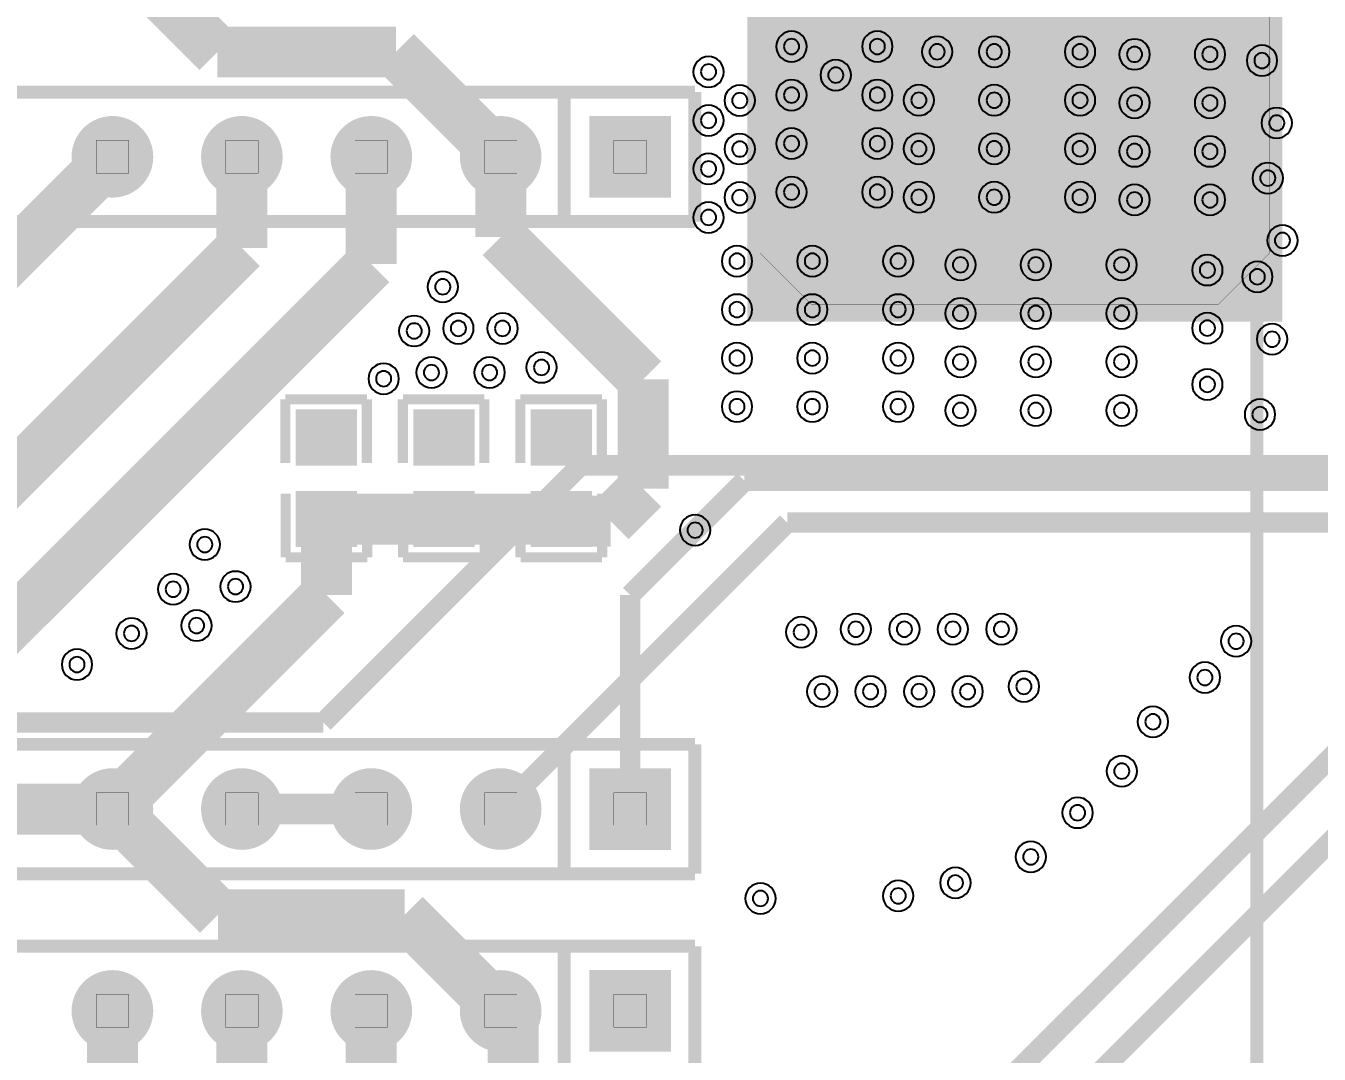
# Model space of a CAD drawing. Header units: millimetres. Extents: x 0 to 135, y -1 to 106.
# Drawn here: x 20.28 to 45.66, y 31.23 to 51.4 of the extents above; entities that cross this region are included whole.
import ezdxf

# ---------------------------------------------------------------- set-up
doc = ezdxf.new("R2010")
doc.units = ezdxf.units.MM
doc.header["$MEASUREMENT"] = 0
for name, color, linetype, true_color in [('Bottom-Layer', 7, 'Continuous', 0x0000ff), ('Bottom-Paste-Mask-Layer', 7, 'Continuous', 0x800000), ('Bottom-Solder-Mask-Layer', 7, 'Continuous', 0xaa00ff), ('Hole-Layer', 7, 'Continuous', 0x222222), ('Multi-Layer', 7, 'Continuous', 0xc0c0c0), ('Pin-Soldering-Layer', 7, 'Continuous', 0xcc9999), ('Top-Layer', 7, 'Continuous', 0xff0000), ('Top-Paste-Mask-Layer', 7, 'Continuous', 0x808080), ('Top-Silkscreen-Layer', 7, 'Continuous', 0xffcc00), ('Top-Solder-Mask-Layer', 7, 'Continuous', 0x800080)]:
    doc.layers.add(name, color=color, linetype=linetype, true_color=true_color)

msp = doc.modelspace()

# ---------------------------------------------------------------- hatches: boundary and pattern name
at = {"layer": 'Bottom-Layer'}
for points in [[(21.229, 48.835, 1), (22.729, 48.835, 1)], [(23.769, 48.835, 1), (25.269, 48.835, 1)], [(26.309, 48.835, 1), (27.809, 48.835, 1)], [(28.849, 48.835, 1), (30.349, 48.835, 1)], [(32.889, 49.585), (32.889, 48.085), (31.389, 48.085), (31.389, 49.585)], [(21.229, 36.035, 1), (22.729, 36.035, 1)], [(23.769, 36.035, 1), (25.269, 36.035, 1)], [(26.309, 36.035, 1), (27.809, 36.035, 1)], [(28.849, 36.035, 1), (30.349, 36.035, 1)], [(32.889, 36.785), (32.889, 35.285), (31.389, 35.285), (31.389, 36.785)], [(21.229, 32.073, 1), (22.729, 32.073, 1)], [(23.769, 32.073, 1), (25.269, 32.073, 1)], [(26.309, 32.073, 1), (27.809, 32.073, 1)], [(28.849, 32.073, 1), (30.349, 32.073, 1)], [(32.889, 32.823), (32.889, 31.323), (31.389, 31.323), (31.389, 32.823)]]:
    msp.add_hatch(color=256, dxfattribs=at).paths.add_polyline_path(points)
at = {"layer": 'Bottom-Paste-Mask-Layer'}
for points in [[(21.229, 48.835, 1), (22.729, 48.835, 1)], [(23.769, 48.835, 1), (25.269, 48.835, 1)], [(26.309, 48.835, 1), (27.809, 48.835, 1)], [(28.849, 48.835, 1), (30.349, 48.835, 1)], [(32.889, 49.585), (32.889, 48.085), (31.389, 48.085), (31.389, 49.585)], [(21.229, 36.035, 1), (22.729, 36.035, 1)], [(23.769, 36.035, 1), (25.269, 36.035, 1)], [(26.309, 36.035, 1), (27.809, 36.035, 1)], [(28.849, 36.035, 1), (30.349, 36.035, 1)], [(32.889, 36.785), (32.889, 35.285), (31.389, 35.285), (31.389, 36.785)], [(21.229, 32.073, 1), (22.729, 32.073, 1)], [(23.769, 32.073, 1), (25.269, 32.073, 1)], [(26.309, 32.073, 1), (27.809, 32.073, 1)], [(28.849, 32.073, 1), (30.349, 32.073, 1)], [(32.889, 32.823), (32.889, 31.323), (31.389, 31.323), (31.389, 32.823)]]:
    msp.add_hatch(color=256, dxfattribs=at).paths.add_polyline_path(points)
at = {"layer": 'Bottom-Solder-Mask-Layer'}
for points in [[(21.178, 48.835, 1), (22.78, 48.835, 1)], [(23.718, 48.835, 1), (25.32, 48.835, 1)], [(26.258, 48.835, 1), (27.86, 48.835, 1)], [(28.798, 48.835, 1), (30.4, 48.835, 1)], [(32.94, 49.636), (32.94, 48.034), (31.338, 48.034), (31.338, 49.636)], [(21.178, 36.035, 1), (22.78, 36.035, 1)], [(23.718, 36.035, 1), (25.32, 36.035, 1)], [(26.258, 36.035, 1), (27.86, 36.035, 1)], [(28.798, 36.035, 1), (30.4, 36.035, 1)], [(32.94, 36.836), (32.94, 35.234), (31.338, 35.234), (31.338, 36.836)], [(21.178, 32.073, 1), (22.78, 32.073, 1)], [(23.718, 32.073, 1), (25.32, 32.073, 1)], [(26.258, 32.073, 1), (27.86, 32.073, 1)], [(28.798, 32.073, 1), (30.4, 32.073, 1)], [(32.94, 32.874), (32.94, 31.272), (31.338, 31.272), (31.338, 32.874)]]:
    msp.add_hatch(color=256, dxfattribs=at).paths.add_polyline_path(points)
at = {"layer": 'Hole-Layer'}
for points in [[(21.479, 48.835, 1), (22.479, 48.835, 1)], [(24.019, 48.835, 1), (25.019, 48.835, 1)], [(26.559, 48.835, 1), (27.559, 48.835, 1)], [(29.099, 48.835, 1), (30.099, 48.835, 1)], [(31.639, 48.835, 1), (32.639, 48.835, 1)], [(21.479, 36.035, 1), (22.479, 36.035, 1)], [(24.019, 36.035, 1), (25.019, 36.035, 1)], [(26.559, 36.035, 1), (27.559, 36.035, 1)], [(29.099, 36.035, 1), (30.099, 36.035, 1)], [(31.639, 36.035, 1), (32.639, 36.035, 1)], [(21.479, 32.073, 1), (22.479, 32.073, 1)], [(24.019, 32.073, 1), (25.019, 32.073, 1)], [(26.559, 32.073, 1), (27.559, 32.073, 1)], [(29.099, 32.073, 1), (30.099, 32.073, 1)], [(31.639, 32.073, 1), (32.639, 32.073, 1)]]:
    msp.add_hatch(color=256, dxfattribs=at).paths.add_polyline_path(points)
at = {"layer": 'Multi-Layer'}
for points in [[(21.229, 48.835, 1), (22.729, 48.835, 1)], [(21.229, 48.835, 1), (22.729, 48.835, 1)], [(21.229, 48.835, 1), (22.729, 48.835, 1)], [(23.769, 48.835, 1), (25.269, 48.835, 1)], [(23.769, 48.835, 1), (25.269, 48.835, 1)], [(23.769, 48.835, 1), (25.269, 48.835, 1)], [(26.309, 48.835, 1), (27.809, 48.835, 1)], [(26.309, 48.835, 1), (27.809, 48.835, 1)], [(26.309, 48.835, 1), (27.809, 48.835, 1)], [(28.849, 48.835, 1), (30.349, 48.835, 1)], [(28.849, 48.835, 1), (30.349, 48.835, 1)], [(28.849, 48.835, 1), (30.349, 48.835, 1)], [(32.889, 49.585), (32.889, 48.085), (31.389, 48.085), (31.389, 49.585)], [(32.889, 49.585), (32.889, 48.085), (31.389, 48.085), (31.389, 49.585)], [(32.889, 49.585), (32.889, 48.085), (31.389, 48.085), (31.389, 49.585)], [(21.229, 36.035, 1), (22.729, 36.035, 1)], [(21.229, 36.035, 1), (22.729, 36.035, 1)], [(21.229, 36.035, 1), (22.729, 36.035, 1)], [(23.769, 36.035, 1), (25.269, 36.035, 1)], [(23.769, 36.035, 1), (25.269, 36.035, 1)], [(23.769, 36.035, 1), (25.269, 36.035, 1)], [(26.309, 36.035, 1), (27.809, 36.035, 1)], [(26.309, 36.035, 1), (27.809, 36.035, 1)], [(26.309, 36.035, 1), (27.809, 36.035, 1)], [(28.849, 36.035, 1), (30.349, 36.035, 1)], [(28.849, 36.035, 1), (30.349, 36.035, 1)], [(28.849, 36.035, 1), (30.349, 36.035, 1)], [(32.889, 36.785), (32.889, 35.285), (31.389, 35.285), (31.389, 36.785)], [(32.889, 36.785), (32.889, 35.285), (31.389, 35.285), (31.389, 36.785)], [(32.889, 36.785), (32.889, 35.285), (31.389, 35.285), (31.389, 36.785)], [(21.229, 32.073, 1), (22.729, 32.073, 1)], [(21.229, 32.073, 1), (22.729, 32.073, 1)], [(21.229, 32.073, 1), (22.729, 32.073, 1)], [(23.769, 32.073, 1), (25.269, 32.073, 1)], [(23.769, 32.073, 1), (25.269, 32.073, 1)], [(23.769, 32.073, 1), (25.269, 32.073, 1)], [(26.309, 32.073, 1), (27.809, 32.073, 1)], [(26.309, 32.073, 1), (27.809, 32.073, 1)], [(26.309, 32.073, 1), (27.809, 32.073, 1)], [(28.849, 32.073, 1), (30.349, 32.073, 1)], [(28.849, 32.073, 1), (30.349, 32.073, 1)], [(28.849, 32.073, 1), (30.349, 32.073, 1)], [(32.889, 32.823), (32.889, 31.323), (31.389, 31.323), (31.389, 32.823)], [(32.889, 32.823), (32.889, 31.323), (31.389, 31.323), (31.389, 32.823)], [(32.889, 32.823), (32.889, 31.323), (31.389, 31.323), (31.389, 32.823)]]:
    msp.add_hatch(color=256, dxfattribs=at).paths.add_polyline_path(points)
at = {"layer": 'Pin-Soldering-Layer'}
for points in [[(34.687, 53.845), (44.687, 53.845), (44.687, 46.945), (43.687, 45.945), (35.687, 45.945), (34.687, 46.945)], [(22.299, 48.515), (21.659, 48.515), (21.659, 49.155), (22.299, 49.155)], [(24.839, 48.515), (24.199, 48.515), (24.199, 49.155), (24.839, 49.155)], [(27.379, 48.515), (26.739, 48.515), (26.739, 49.155), (27.379, 49.155)], [(29.919, 48.515), (29.279, 48.515), (29.279, 49.155), (29.919, 49.155)], [(32.459, 48.515), (31.819, 48.515), (31.819, 49.155), (32.459, 49.155)], [(22.299, 35.715), (21.659, 35.715), (21.659, 36.355), (22.299, 36.355)], [(24.839, 35.715), (24.199, 35.715), (24.199, 36.355), (24.839, 36.355)], [(27.379, 35.715), (26.739, 35.715), (26.739, 36.355), (27.379, 36.355)], [(29.919, 35.715), (29.279, 35.715), (29.279, 36.355), (29.919, 36.355)], [(32.459, 35.715), (31.819, 35.715), (31.819, 36.355), (32.459, 36.355)], [(22.299, 31.753), (21.659, 31.753), (21.659, 32.393), (22.299, 32.393)], [(24.839, 31.753), (24.199, 31.753), (24.199, 32.393), (24.839, 32.393)], [(27.379, 31.753), (26.739, 31.753), (26.739, 32.393), (27.379, 32.393)], [(29.919, 31.753), (29.279, 31.753), (29.279, 32.393), (29.919, 32.393)], [(32.459, 31.753), (31.819, 31.753), (31.819, 32.393), (32.459, 32.393)]]:
    msp.add_hatch(color=256, dxfattribs=at).paths.add_polyline_path(points)
at = {"layer": 'Top-Layer'}
for points in [[(34.487, 54.652), (44.887, 54.652), (44.887, 45.652), (34.487, 45.652)], [(21.229, 48.835, 1), (22.729, 48.835, 1)], [(23.769, 48.835, 1), (25.269, 48.835, 1)], [(26.309, 48.835, 1), (27.809, 48.835, 1)], [(28.849, 48.835, 1), (30.349, 48.835, 1)], [(32.889, 49.585), (32.889, 48.085), (31.389, 48.085), (31.389, 49.585)], [(25.629, 43.826), (26.729, 43.826), (26.729, 42.826), (25.629, 42.826)], [(27.934, 43.826), (29.034, 43.826), (29.034, 42.826), (27.934, 42.826)], [(30.239, 43.826), (31.339, 43.826), (31.339, 42.826), (30.239, 42.826)], [(25.629, 42.226), (26.729, 42.226), (26.729, 41.226), (25.629, 41.226)], [(27.934, 42.226), (29.034, 42.226), (29.034, 41.226), (27.934, 41.226)], [(30.239, 42.226), (31.339, 42.226), (31.339, 41.226), (30.239, 41.226)], [(21.229, 36.035, 1), (22.729, 36.035, 1)], [(23.769, 36.035, 1), (25.269, 36.035, 1)], [(26.309, 36.035, 1), (27.809, 36.035, 1)], [(28.849, 36.035, 1), (30.349, 36.035, 1)], [(32.889, 36.785), (32.889, 35.285), (31.389, 35.285), (31.389, 36.785)], [(21.229, 32.073, 1), (22.729, 32.073, 1)], [(23.769, 32.073, 1), (25.269, 32.073, 1)], [(26.309, 32.073, 1), (27.809, 32.073, 1)], [(28.849, 32.073, 1), (30.349, 32.073, 1)], [(32.889, 32.823), (32.889, 31.323), (31.389, 31.323), (31.389, 32.823)]]:
    msp.add_hatch(color=256, dxfattribs=at).paths.add_polyline_path(points)
at = {"layer": 'Top-Paste-Mask-Layer'}
for points in [[(34.487, 54.652), (44.887, 54.652), (44.887, 45.652), (34.487, 45.652)], [(21.229, 48.835, 1), (22.729, 48.835, 1)], [(23.769, 48.835, 1), (25.269, 48.835, 1)], [(26.309, 48.835, 1), (27.809, 48.835, 1)], [(28.849, 48.835, 1), (30.349, 48.835, 1)], [(32.889, 49.585), (32.889, 48.085), (31.389, 48.085), (31.389, 49.585)], [(25.629, 43.826), (26.729, 43.826), (26.729, 42.826), (25.629, 42.826)], [(27.934, 43.826), (29.034, 43.826), (29.034, 42.826), (27.934, 42.826)], [(30.239, 43.826), (31.339, 43.826), (31.339, 42.826), (30.239, 42.826)], [(25.629, 42.226), (26.729, 42.226), (26.729, 41.226), (25.629, 41.226)], [(27.934, 42.226), (29.034, 42.226), (29.034, 41.226), (27.934, 41.226)], [(30.239, 42.226), (31.339, 42.226), (31.339, 41.226), (30.239, 41.226)], [(21.229, 36.035, 1), (22.729, 36.035, 1)], [(23.769, 36.035, 1), (25.269, 36.035, 1)], [(26.309, 36.035, 1), (27.809, 36.035, 1)], [(28.849, 36.035, 1), (30.349, 36.035, 1)], [(32.889, 36.785), (32.889, 35.285), (31.389, 35.285), (31.389, 36.785)], [(21.229, 32.073, 1), (22.729, 32.073, 1)], [(23.769, 32.073, 1), (25.269, 32.073, 1)], [(26.309, 32.073, 1), (27.809, 32.073, 1)], [(28.849, 32.073, 1), (30.349, 32.073, 1)], [(32.889, 32.823), (32.889, 31.323), (31.389, 31.323), (31.389, 32.823)]]:
    msp.add_hatch(color=256, dxfattribs=at).paths.add_polyline_path(points)
at = {"layer": 'Top-Solder-Mask-Layer'}
for points in [[(34.436, 54.703), (44.938, 54.703), (44.938, 45.601), (34.436, 45.601)], [(21.178, 48.835, 1), (22.78, 48.835, 1)], [(23.718, 48.835, 1), (25.32, 48.835, 1)], [(26.258, 48.835, 1), (27.86, 48.835, 1)], [(28.798, 48.835, 1), (30.4, 48.835, 1)], [(32.94, 49.636), (32.94, 48.034), (31.338, 48.034), (31.338, 49.636)], [(25.578, 43.877), (26.78, 43.877), (26.78, 42.775), (25.578, 42.775)], [(27.883, 43.877), (29.085, 43.877), (29.085, 42.775), (27.883, 42.775)], [(30.188, 43.877), (31.39, 43.877), (31.39, 42.775), (30.188, 42.775)], [(25.578, 42.277), (26.78, 42.277), (26.78, 41.175), (25.578, 41.175)], [(27.883, 42.277), (29.085, 42.277), (29.085, 41.175), (27.883, 41.175)], [(30.188, 42.277), (31.39, 42.277), (31.39, 41.175), (30.188, 41.175)], [(21.178, 36.035, 1), (22.78, 36.035, 1)], [(23.718, 36.035, 1), (25.32, 36.035, 1)], [(26.258, 36.035, 1), (27.86, 36.035, 1)], [(28.798, 36.035, 1), (30.4, 36.035, 1)], [(32.94, 36.836), (32.94, 35.234), (31.338, 35.234), (31.338, 36.836)], [(21.178, 32.073, 1), (22.78, 32.073, 1)], [(23.718, 32.073, 1), (25.32, 32.073, 1)], [(26.258, 32.073, 1), (27.86, 32.073, 1)], [(28.798, 32.073, 1), (30.4, 32.073, 1)], [(32.94, 32.874), (32.94, 31.272), (31.338, 31.272), (31.338, 32.874)]]:
    msp.add_hatch(color=256, dxfattribs=at).paths.add_polyline_path(points)

# ---------------------------------------------------------------- linework, layer by layer
at = {"layer": 'Bottom-Layer'}
for points, const_width in [([(16.232, 43.089), (21.979, 48.835)], 1), ([(24.519, 48.835), (24.519, 47.046)], 1), ([(27.059, 46.73), (27.059, 48.835)], 1), ([(24.519, 47.046), (18.623, 41.151)], 1), ([(19.439, 39.111), (27.059, 46.73)], 1), ([(26.121, 37.733), (31.167, 42.78)], 0.4), ([(31.167, 42.78), (55.076, 42.78)], 0.4), ([(33.414, 41.508), (32.139, 40.233)], 0.4), ([(32.139, 40.233), (32.139, 36.035)], 0.4), ([(16.057, 37.733), (26.121, 37.733)], 0.4), ([(19.439, 36.035), (21.979, 36.035)], 1), ([(21.979, 30.124), (21.979, 32.073)], 1), ([(24.519, 28.991), (24.519, 32.073)], 1), ([(27.059, 29.389), (27.059, 32.073)], 1)]:
    msp.add_lwpolyline(points, dxfattribs=dict(at, const_width=const_width))
at = {"layer": 'Hole-Layer'}
for points in [[(35.157, 50.999, 1), (35.457, 50.999), (35.457, 50.999, 1), (35.157, 50.999)], [(36.84, 50.999, 1), (37.14, 50.999), (37.14, 50.999, 1), (36.84, 50.999)], [(38.013, 50.897, 1), (38.313, 50.897), (38.313, 50.897, 1), (38.013, 50.897)], [(39.135, 50.897, 1), (39.435, 50.897), (39.435, 50.897, 1), (39.135, 50.897)], [(40.818, 50.897, 1), (41.118, 50.897), (41.118, 50.897, 1), (40.818, 50.897)], [(41.889, 50.846, 1), (42.189, 50.846), (42.189, 50.846, 1), (41.889, 50.846)], [(43.368, 50.846, 1), (43.668, 50.846), (43.668, 50.846, 1), (43.368, 50.846)], [(44.389, 50.723, 1), (44.689, 50.723), (44.689, 50.723, 1), (44.389, 50.723)], [(33.528, 50.501, 1), (33.828, 50.501), (33.828, 50.501, 1), (33.528, 50.501)], [(36.024, 50.438, 1), (36.324, 50.438), (36.324, 50.438, 1), (36.024, 50.438)], [(34.14, 49.94, 1), (34.44, 49.94), (34.44, 49.94, 1), (34.14, 49.94)], [(35.157, 50.047, 1), (35.457, 50.047), (35.457, 50.047, 1), (35.157, 50.047)], [(36.84, 50.047, 1), (37.14, 50.047), (37.14, 50.047, 1), (36.84, 50.047)], [(37.656, 49.945, 1), (37.956, 49.945), (37.956, 49.945, 1), (37.656, 49.945)], [(39.135, 49.945, 1), (39.435, 49.945), (39.435, 49.945, 1), (39.135, 49.945)], [(40.818, 49.945, 1), (41.118, 49.945), (41.118, 49.945, 1), (40.818, 49.945)], [(41.889, 49.894, 1), (42.189, 49.894), (42.189, 49.894, 1), (41.889, 49.894)], [(43.368, 49.894, 1), (43.668, 49.894), (43.668, 49.894, 1), (43.368, 49.894)], [(33.528, 49.549, 1), (33.828, 49.549), (33.828, 49.549, 1), (33.528, 49.549)], [(44.678, 49.499, 1), (44.978, 49.499), (44.978, 49.499, 1), (44.678, 49.499)], [(35.157, 49.095, 1), (35.457, 49.095), (35.457, 49.095, 1), (35.157, 49.095)], [(36.84, 49.095, 1), (37.14, 49.095), (37.14, 49.095, 1), (36.84, 49.095)], [(34.14, 48.988, 1), (34.44, 48.988), (34.44, 48.988, 1), (34.14, 48.988)], [(37.656, 48.993, 1), (37.956, 48.993), (37.956, 48.993, 1), (37.656, 48.993)], [(39.135, 48.993, 1), (39.435, 48.993), (39.435, 48.993, 1), (39.135, 48.993)], [(40.818, 48.993, 1), (41.118, 48.993), (41.118, 48.993, 1), (40.818, 48.993)], [(41.889, 48.942, 1), (42.189, 48.942), (42.189, 48.942, 1), (41.889, 48.942)], [(43.368, 48.942, 1), (43.668, 48.942), (43.668, 48.942, 1), (43.368, 48.942)], [(33.528, 48.597, 1), (33.828, 48.597), (33.828, 48.597, 1), (33.528, 48.597)], [(44.502, 48.418, 1), (44.802, 48.418), (44.802, 48.418, 1), (44.502, 48.418)], [(35.157, 48.143, 1), (35.457, 48.143), (35.457, 48.143, 1), (35.157, 48.143)], [(36.84, 48.143, 1), (37.14, 48.143), (37.14, 48.143, 1), (36.84, 48.143)], [(34.14, 48.036, 1), (34.44, 48.036), (34.44, 48.036, 1), (34.14, 48.036)], [(37.656, 48.041, 1), (37.956, 48.041), (37.956, 48.041, 1), (37.656, 48.041)], [(39.135, 48.041, 1), (39.435, 48.041), (39.435, 48.041, 1), (39.135, 48.041)], [(40.818, 48.041, 1), (41.118, 48.041), (41.118, 48.041, 1), (40.818, 48.041)], [(41.889, 47.99, 1), (42.189, 47.99), (42.189, 47.99, 1), (41.889, 47.99)], [(43.368, 47.99, 1), (43.668, 47.99), (43.668, 47.99, 1), (43.368, 47.99)], [(33.528, 47.645, 1), (33.828, 47.645), (33.828, 47.645, 1), (33.528, 47.645)], [(44.791, 47.194, 1), (45.091, 47.194), (45.091, 47.194, 1), (44.791, 47.194)], [(34.086, 46.788, 1), (34.386, 46.788), (34.386, 46.788, 1), (34.086, 46.788)], [(35.565, 46.788, 1), (35.865, 46.788), (35.865, 46.788, 1), (35.565, 46.788)], [(37.248, 46.788, 1), (37.548, 46.788), (37.548, 46.788, 1), (37.248, 46.788)], [(38.472, 46.715, 1), (38.772, 46.715), (38.772, 46.715, 1), (38.472, 46.715)], [(39.951, 46.715, 1), (40.251, 46.715), (40.251, 46.715, 1), (39.951, 46.715)], [(41.634, 46.715, 1), (41.934, 46.715), (41.934, 46.715, 1), (41.634, 46.715)], [(43.317, 46.613, 1), (43.617, 46.613), (43.617, 46.613, 1), (43.317, 46.613)], [(44.298, 46.48, 1), (44.598, 46.48), (44.598, 46.48, 1), (44.298, 46.48)], [(28.312, 46.284, 1), (28.612, 46.284), (28.612, 46.284, 1), (28.312, 46.284)], [(34.086, 45.836, 1), (34.386, 45.836), (34.386, 45.836, 1), (34.086, 45.836)], [(35.565, 45.836, 1), (35.865, 45.836), (35.865, 45.836, 1), (35.565, 45.836)], [(37.248, 45.836, 1), (37.548, 45.836), (37.548, 45.836, 1), (37.248, 45.836)], [(38.472, 45.762, 1), (38.772, 45.762), (38.772, 45.762, 1), (38.472, 45.762)], [(39.951, 45.762, 1), (40.251, 45.762), (40.251, 45.762, 1), (39.951, 45.762)], [(41.634, 45.762, 1), (41.934, 45.762), (41.934, 45.762, 1), (41.634, 45.762)], [(27.751, 45.417, 1), (28.051, 45.417), (28.051, 45.417, 1), (27.751, 45.417)], [(28.618, 45.468, 1), (28.918, 45.468), (28.918, 45.468, 1), (28.618, 45.468)], [(29.486, 45.468, 1), (29.786, 45.468), (29.786, 45.468, 1), (29.486, 45.468)], [(43.317, 45.473, 1), (43.617, 45.473), (43.617, 45.473, 1), (43.317, 45.473)], [(44.587, 45.256, 1), (44.887, 45.256), (44.887, 45.256, 1), (44.587, 45.256)], [(34.086, 44.884, 1), (34.386, 44.884), (34.386, 44.884, 1), (34.086, 44.884)], [(35.565, 44.884, 1), (35.865, 44.884), (35.865, 44.884, 1), (35.565, 44.884)], [(37.248, 44.884, 1), (37.548, 44.884), (37.548, 44.884, 1), (37.248, 44.884)], [(38.472, 44.81, 1), (38.772, 44.81), (38.772, 44.81, 1), (38.472, 44.81)], [(39.951, 44.81, 1), (40.251, 44.81), (40.251, 44.81, 1), (39.951, 44.81)], [(41.634, 44.81, 1), (41.934, 44.81), (41.934, 44.81, 1), (41.634, 44.81)], [(28.09, 44.601, 1), (28.39, 44.601), (28.39, 44.601, 1), (28.09, 44.601)], [(29.231, 44.601, 1), (29.531, 44.601), (29.531, 44.601, 1), (29.231, 44.601)], [(30.251, 44.703, 1), (30.551, 44.703), (30.551, 44.703, 1), (30.251, 44.703)], [(27.152, 44.48, 1), (27.452, 44.48), (27.452, 44.48, 1), (27.152, 44.48)], [(43.317, 44.368, 1), (43.617, 44.368), (43.617, 44.368, 1), (43.317, 44.368)], [(34.086, 43.932, 1), (34.386, 43.932), (34.386, 43.932, 1), (34.086, 43.932)], [(35.565, 43.932, 1), (35.865, 43.932), (35.865, 43.932, 1), (35.565, 43.932)], [(37.248, 43.932, 1), (37.548, 43.932), (37.548, 43.932, 1), (37.248, 43.932)], [(38.472, 43.858, 1), (38.772, 43.858), (38.772, 43.858, 1), (38.472, 43.858)], [(39.951, 43.858, 1), (40.251, 43.858), (40.251, 43.858, 1), (39.951, 43.858)], [(41.634, 43.858, 1), (41.934, 43.858), (41.934, 43.858, 1), (41.634, 43.858)], [(44.349, 43.777, 1), (44.649, 43.777), (44.649, 43.777, 1), (44.349, 43.777)], [(33.264, 41.508, 1), (33.564, 41.508), (33.564, 41.508, 1), (33.264, 41.508)], [(23.642, 41.226, 1), (23.942, 41.226), (23.942, 41.226, 1), (23.642, 41.226)], [(23.021, 40.349, 1), (23.321, 40.349), (23.321, 40.349, 1), (23.021, 40.349)], [(24.245, 40.4, 1), (24.545, 40.4), (24.545, 40.4, 1), (24.245, 40.4)], [(22.205, 39.482, 1), (22.505, 39.482), (22.505, 39.482, 1), (22.205, 39.482)], [(23.48, 39.635, 1), (23.78, 39.635), (23.78, 39.635, 1), (23.48, 39.635)], [(35.347, 39.506, 1), (35.647, 39.506), (35.647, 39.506, 1), (35.347, 39.506)], [(36.419, 39.564, 1), (36.719, 39.564), (36.719, 39.564, 1), (36.419, 39.564)], [(37.371, 39.564, 1), (37.671, 39.564), (37.671, 39.564, 1), (37.371, 39.564)], [(38.323, 39.564, 1), (38.623, 39.564), (38.623, 39.564, 1), (38.323, 39.564)], [(39.275, 39.564, 1), (39.575, 39.564), (39.575, 39.564, 1), (39.275, 39.564)], [(43.881, 39.329, 1), (44.181, 39.329), (44.181, 39.329, 1), (43.881, 39.329)], [(21.134, 38.87, 1), (21.434, 38.87), (21.434, 38.87, 1), (21.134, 38.87)], [(39.717, 38.442, 1), (40.017, 38.442), (40.017, 38.442, 1), (39.717, 38.442)], [(43.269, 38.615, 1), (43.569, 38.615), (43.569, 38.615, 1), (43.269, 38.615)], [(35.756, 38.34, 1), (36.056, 38.34), (36.056, 38.34, 1), (35.756, 38.34)], [(36.708, 38.34, 1), (37.008, 38.34), (37.008, 38.34, 1), (36.708, 38.34)], [(37.66, 38.34, 1), (37.96, 38.34), (37.96, 38.34, 1), (37.66, 38.34)], [(38.612, 38.34, 1), (38.912, 38.34), (38.912, 38.34, 1), (38.612, 38.34)], [(42.249, 37.748, 1), (42.549, 37.748), (42.549, 37.748, 1), (42.249, 37.748)], [(41.637, 36.779, 1), (41.937, 36.779), (41.937, 36.779, 1), (41.637, 36.779)], [(40.77, 35.963, 1), (41.07, 35.963), (41.07, 35.963, 1), (40.77, 35.963)], [(39.852, 35.096, 1), (40.152, 35.096), (40.152, 35.096, 1), (39.852, 35.096)], [(38.372, 34.586, 1), (38.672, 34.586), (38.672, 34.586, 1), (38.372, 34.586)], [(34.547, 34.28, 1), (34.847, 34.28), (34.847, 34.28, 1), (34.547, 34.28)], [(37.25, 34.331, 1), (37.55, 34.331), (37.55, 34.331, 1), (37.25, 34.331)]]:
    msp.add_lwpolyline(points, format="xyb", dxfattribs=at)
at = {"layer": 'Multi-Layer'}
for points in [[(35.007, 50.999, 1), (35.607, 50.999, 1)], [(36.69, 50.999, 1), (37.29, 50.999, 1)], [(37.863, 50.897, 1), (38.463, 50.897, 1)], [(38.985, 50.897, 1), (39.585, 50.897, 1)], [(40.668, 50.897, 1), (41.268, 50.897, 1)], [(41.739, 50.846, 1), (42.339, 50.846, 1)], [(43.218, 50.846, 1), (43.818, 50.846, 1)], [(44.239, 50.723, 1), (44.839, 50.723, 1)], [(33.378, 50.501, 1), (33.978, 50.501, 1)], [(35.874, 50.438, 1), (36.474, 50.438, 1)], [(35.007, 50.047, 1), (35.607, 50.047, 1)], [(36.69, 50.047, 1), (37.29, 50.047, 1)], [(33.99, 49.94, 1), (34.59, 49.94, 1)], [(37.506, 49.945, 1), (38.106, 49.945, 1)], [(38.985, 49.945, 1), (39.585, 49.945, 1)], [(40.668, 49.945, 1), (41.268, 49.945, 1)], [(41.739, 49.894, 1), (42.339, 49.894, 1)], [(43.218, 49.894, 1), (43.818, 49.894, 1)], [(33.378, 49.549, 1), (33.978, 49.549, 1)], [(44.528, 49.499, 1), (45.128, 49.499, 1)], [(33.99, 48.988, 1), (34.59, 48.988, 1)], [(35.007, 49.095, 1), (35.607, 49.095, 1)], [(36.69, 49.095, 1), (37.29, 49.095, 1)], [(37.506, 48.993, 1), (38.106, 48.993, 1)], [(38.985, 48.993, 1), (39.585, 48.993, 1)], [(40.668, 48.993, 1), (41.268, 48.993, 1)], [(41.739, 48.942, 1), (42.339, 48.942, 1)], [(43.218, 48.942, 1), (43.818, 48.942, 1)], [(33.378, 48.597, 1), (33.978, 48.597, 1)], [(44.352, 48.418, 1), (44.952, 48.418, 1)], [(33.99, 48.036, 1), (34.59, 48.036, 1)], [(35.007, 48.143, 1), (35.607, 48.143, 1)], [(36.69, 48.143, 1), (37.29, 48.143, 1)], [(37.506, 48.041, 1), (38.106, 48.041, 1)], [(38.985, 48.041, 1), (39.585, 48.041, 1)], [(40.668, 48.041, 1), (41.268, 48.041, 1)], [(41.739, 47.99, 1), (42.339, 47.99, 1)], [(43.218, 47.99, 1), (43.818, 47.99, 1)], [(33.378, 47.645, 1), (33.978, 47.645, 1)], [(44.641, 47.194, 1), (45.241, 47.194, 1)], [(33.936, 46.788, 1), (34.536, 46.788, 1)], [(35.415, 46.788, 1), (36.015, 46.788, 1)], [(37.098, 46.788, 1), (37.698, 46.788, 1)], [(38.322, 46.715, 1), (38.922, 46.715, 1)], [(39.801, 46.715, 1), (40.401, 46.715, 1)], [(41.484, 46.715, 1), (42.084, 46.715, 1)], [(43.167, 46.613, 1), (43.767, 46.613, 1)], [(44.148, 46.48, 1), (44.748, 46.48, 1)], [(28.162, 46.284, 1), (28.762, 46.284, 1)], [(33.936, 45.836, 1), (34.536, 45.836, 1)], [(35.415, 45.836, 1), (36.015, 45.836, 1)], [(37.098, 45.836, 1), (37.698, 45.836, 1)], [(38.322, 45.762, 1), (38.922, 45.762, 1)], [(39.801, 45.762, 1), (40.401, 45.762, 1)], [(41.484, 45.762, 1), (42.084, 45.762, 1)], [(27.601, 45.417, 1), (28.201, 45.417, 1)], [(28.468, 45.468, 1), (29.068, 45.468, 1)], [(29.336, 45.468, 1), (29.936, 45.468, 1)], [(43.167, 45.473, 1), (43.767, 45.473, 1)], [(44.437, 45.256, 1), (45.037, 45.256, 1)], [(33.936, 44.884, 1), (34.536, 44.884, 1)], [(35.415, 44.884, 1), (36.015, 44.884, 1)], [(37.098, 44.884, 1), (37.698, 44.884, 1)], [(30.101, 44.703, 1), (30.701, 44.703, 1)], [(38.322, 44.81, 1), (38.922, 44.81, 1)], [(39.801, 44.81, 1), (40.401, 44.81, 1)], [(41.484, 44.81, 1), (42.084, 44.81, 1)], [(27.002, 44.48, 1), (27.602, 44.48, 1)], [(27.94, 44.601, 1), (28.54, 44.601, 1)], [(29.081, 44.601, 1), (29.681, 44.601, 1)], [(43.167, 44.368, 1), (43.767, 44.368, 1)], [(33.936, 43.932, 1), (34.536, 43.932, 1)], [(35.415, 43.932, 1), (36.015, 43.932, 1)], [(37.098, 43.932, 1), (37.698, 43.932, 1)], [(38.322, 43.858, 1), (38.922, 43.858, 1)], [(39.801, 43.858, 1), (40.401, 43.858, 1)], [(41.484, 43.858, 1), (42.084, 43.858, 1)], [(44.199, 43.777, 1), (44.799, 43.777, 1)], [(33.114, 41.508, 1), (33.714, 41.508, 1)], [(23.492, 41.226, 1), (24.092, 41.226, 1)], [(22.871, 40.349, 1), (23.471, 40.349, 1)], [(24.095, 40.4, 1), (24.695, 40.4, 1)], [(23.33, 39.635, 1), (23.93, 39.635, 1)], [(36.269, 39.564, 1), (36.869, 39.564, 1)], [(37.221, 39.564, 1), (37.821, 39.564, 1)], [(38.173, 39.564, 1), (38.773, 39.564, 1)], [(39.125, 39.564, 1), (39.725, 39.564, 1)], [(22.055, 39.482, 1), (22.655, 39.482, 1)], [(35.197, 39.506, 1), (35.797, 39.506, 1)], [(43.731, 39.329, 1), (44.331, 39.329, 1)], [(20.984, 38.87, 1), (21.584, 38.87, 1)], [(43.119, 38.615, 1), (43.719, 38.615, 1)], [(35.606, 38.34, 1), (36.206, 38.34, 1)], [(36.558, 38.34, 1), (37.158, 38.34, 1)], [(37.51, 38.34, 1), (38.11, 38.34, 1)], [(38.462, 38.34, 1), (39.062, 38.34, 1)], [(39.567, 38.442, 1), (40.167, 38.442, 1)], [(42.099, 37.748, 1), (42.699, 37.748, 1)], [(41.487, 36.779, 1), (42.087, 36.779, 1)], [(40.62, 35.963, 1), (41.22, 35.963, 1)], [(39.702, 35.096, 1), (40.302, 35.096, 1)], [(38.222, 34.586, 1), (38.822, 34.586, 1)], [(34.397, 34.28, 1), (34.997, 34.28, 1)], [(37.1, 34.331, 1), (37.7, 34.331, 1)]]:
    msp.add_lwpolyline(points, format="xyb", close=True, dxfattribs=at)
at = {"layer": 'Pin-Soldering-Layer', "const_width": 0.00508}
for points in [[(34.687, 53.845), (44.687, 53.845), (44.687, 46.945), (43.687, 45.945), (35.687, 45.945), (34.687, 46.945)], [(22.299, 48.515), (21.659, 48.515), (21.659, 49.155), (22.299, 49.155)], [(24.839, 48.515), (24.199, 48.515), (24.199, 49.155), (24.839, 49.155)], [(27.379, 48.515), (26.739, 48.515), (26.739, 49.155), (27.379, 49.155)], [(29.919, 48.515), (29.279, 48.515), (29.279, 49.155), (29.919, 49.155)], [(32.459, 48.515), (31.819, 48.515), (31.819, 49.155), (32.459, 49.155)], [(22.299, 35.715), (21.659, 35.715), (21.659, 36.355), (22.299, 36.355)], [(24.839, 35.715), (24.199, 35.715), (24.199, 36.355), (24.839, 36.355)], [(27.379, 35.715), (26.739, 35.715), (26.739, 36.355), (27.379, 36.355)], [(29.919, 35.715), (29.279, 35.715), (29.279, 36.355), (29.919, 36.355)], [(32.459, 35.715), (31.819, 35.715), (31.819, 36.355), (32.459, 36.355)], [(22.299, 31.753), (21.659, 31.753), (21.659, 32.393), (22.299, 32.393)], [(24.839, 31.753), (24.199, 31.753), (24.199, 32.393), (24.839, 32.393)], [(27.379, 31.753), (26.739, 31.753), (26.739, 32.393), (27.379, 32.393)], [(29.919, 31.753), (29.279, 31.753), (29.279, 32.393), (29.919, 32.393)], [(32.459, 31.753), (31.819, 31.753), (31.819, 32.393), (32.459, 32.393)]]:
    msp.add_lwpolyline(points, close=True, dxfattribs=at)
at = {"layer": 'Top-Layer'}
for points, const_width in [([(24.039, 50.892), (21.979, 52.952)], 1), ([(27.542, 50.892), (24.039, 50.892)], 1), ([(29.599, 48.835), (27.542, 50.892)], 1), ([(29.599, 48.835), (29.599, 47.261)], 1), ([(29.599, 47.261), (32.394, 44.466)], 1), ([(32.394, 44.466), (32.394, 42.324)], 1), ([(32.394, 42.324), (31.756, 41.686)], 1), ([(34.383, 42.477), (33.414, 41.508)], 0.4), ([(50.891, 42.477), (34.383, 42.477)], 0.4), ([(28.484, 41.726), (26.179, 41.726)], 1), ([(26.179, 41.726), (26.179, 40.235)], 1), ([(30.789, 41.726), (28.484, 41.726)], 1), ([(30.829, 41.686), (30.789, 41.726)], 1), ([(31.756, 41.686), (30.829, 41.686)], 1), ([(29.599, 36.035), (35.221, 41.657)], 0.4), ([(35.221, 41.657), (51.347, 41.657)], 0.4), ([(26.179, 40.235), (21.979, 36.035)], 1), ([(49.374, 40.535), (32.623, 23.785)], 0.4), ([(29.599, 19.118), (50.251, 39.77)], 0.4), ([(24.054, 33.959), (21.979, 36.035)], 1), ([(24.519, 36.035), (27.059, 36.035)], 0.6), ([(27.712, 33.959), (24.054, 33.959)], 1), ([(29.599, 32.073), (27.712, 33.959)], 1), ([(29.599, 32.073), (29.844, 31.828)], 1), ([(29.844, 31.828), (29.844, 30.491)], 1)]:
    msp.add_lwpolyline(points, dxfattribs=dict(at, const_width=const_width))
at = {"layer": 'Top-Silkscreen-Layer', "const_width": 0.254}
msp.add_lwpolyline([(101.692, 24.617, -0.414), (97.799, 20.724), (48.098, 20.724, -0.102), (48.048, 20.734), (48.048, 20.734, -0.374), (44.446, 24.361), (44.446, 24.361, -0.092), (44.438, 24.407), (44.438, 95.085, -0.414), (48.331, 98.979, -0.02), (48.352, 98.979), (98.085, 98.979, -0.125), (98.146, 98.963, -0.369), (101.684, 95.345), (101.684, 95.345, -0.093), (101.692, 95.299), (101.692, 24.617)], format="xyb", dxfattribs=at)
at = {"layer": 'Top-Silkscreen-Layer'}
for points, const_width in [([(13.089, 50.105), (33.409, 50.105)], 0.254), ([(13.089, 50.105), (33.409, 50.105)], 0.254), ([(30.845, 47.565), (30.845, 50.105)], 0.254), ([(30.845, 47.565), (30.845, 50.105)], 0.254), ([(33.409, 50.105), (33.409, 47.565)], 0.254), ([(33.409, 50.105), (33.409, 47.565)], 0.254), ([(33.409, 47.565), (13.089, 47.565)], 0.254), ([(33.409, 47.565), (13.089, 47.565)], 0.254), ([(25.373, 44.076), (26.973, 44.076)], 0.2), ([(25.373, 42.826), (25.373, 44.076)], 0.2), ([(25.373, 44.076), (26.973, 44.076)], 0.2), ([(25.373, 42.826), (25.373, 44.076)], 0.2), ([(26.973, 42.826), (26.973, 44.076)], 0.2), ([(26.973, 42.826), (26.973, 44.076)], 0.2), ([(27.679, 44.076), (29.279, 44.076)], 0.2), ([(27.679, 42.826), (27.679, 44.076)], 0.2), ([(27.679, 44.076), (29.279, 44.076)], 0.2), ([(27.679, 42.826), (27.679, 44.076)], 0.2), ([(29.279, 42.826), (29.279, 44.076)], 0.2), ([(29.279, 42.826), (29.279, 44.076)], 0.2), ([(29.984, 44.076), (31.584, 44.076)], 0.2), ([(29.984, 42.826), (29.984, 44.076)], 0.2), ([(29.984, 44.076), (31.584, 44.076)], 0.2), ([(29.984, 42.826), (29.984, 44.076)], 0.2), ([(31.584, 42.826), (31.584, 44.076)], 0.2), ([(31.584, 42.826), (31.584, 44.076)], 0.2), ([(25.379, 40.976), (25.379, 42.226)], 0.2), ([(25.379, 40.976), (25.379, 42.226)], 0.2), ([(26.979, 40.976), (26.979, 42.226)], 0.2), ([(26.979, 40.976), (26.979, 42.226)], 0.2), ([(27.684, 40.976), (27.684, 42.226)], 0.2), ([(27.684, 40.976), (27.684, 42.226)], 0.2), ([(29.284, 40.976), (29.284, 42.226)], 0.2), ([(29.284, 40.976), (29.284, 42.226)], 0.2), ([(29.989, 40.976), (29.989, 42.226)], 0.2), ([(29.989, 40.976), (29.989, 42.226)], 0.2), ([(31.589, 40.976), (31.589, 42.226)], 0.2), ([(31.589, 40.976), (31.589, 42.226)], 0.2), ([(25.379, 40.976), (26.979, 40.976)], 0.2), ([(25.379, 40.976), (26.979, 40.976)], 0.2), ([(27.684, 40.976), (29.284, 40.976)], 0.2), ([(27.684, 40.976), (29.284, 40.976)], 0.2), ([(29.989, 40.976), (31.589, 40.976)], 0.2), ([(29.989, 40.976), (31.589, 40.976)], 0.2), ([(13.089, 37.305), (33.409, 37.305)], 0.254), ([(13.089, 37.305), (33.409, 37.305)], 0.254), ([(30.845, 34.765), (30.845, 37.305)], 0.254), ([(30.845, 34.765), (30.845, 37.305)], 0.254), ([(33.409, 37.305), (33.409, 34.765)], 0.254), ([(33.409, 37.305), (33.409, 34.765)], 0.254), ([(33.409, 34.765), (13.089, 34.765)], 0.254), ([(33.409, 34.765), (13.089, 34.765)], 0.254), ([(13.089, 33.343), (33.409, 33.343)], 0.254), ([(13.089, 33.343), (33.409, 33.343)], 0.254), ([(30.845, 30.803), (30.845, 33.343)], 0.254), ([(30.845, 30.803), (30.845, 33.343)], 0.254), ([(33.409, 33.343), (33.409, 30.803)], 0.254), ([(33.409, 33.343), (33.409, 30.803)], 0.254)]:
    msp.add_lwpolyline(points, dxfattribs=dict(at, const_width=const_width))

doc.saveas('drawing.dxf')
